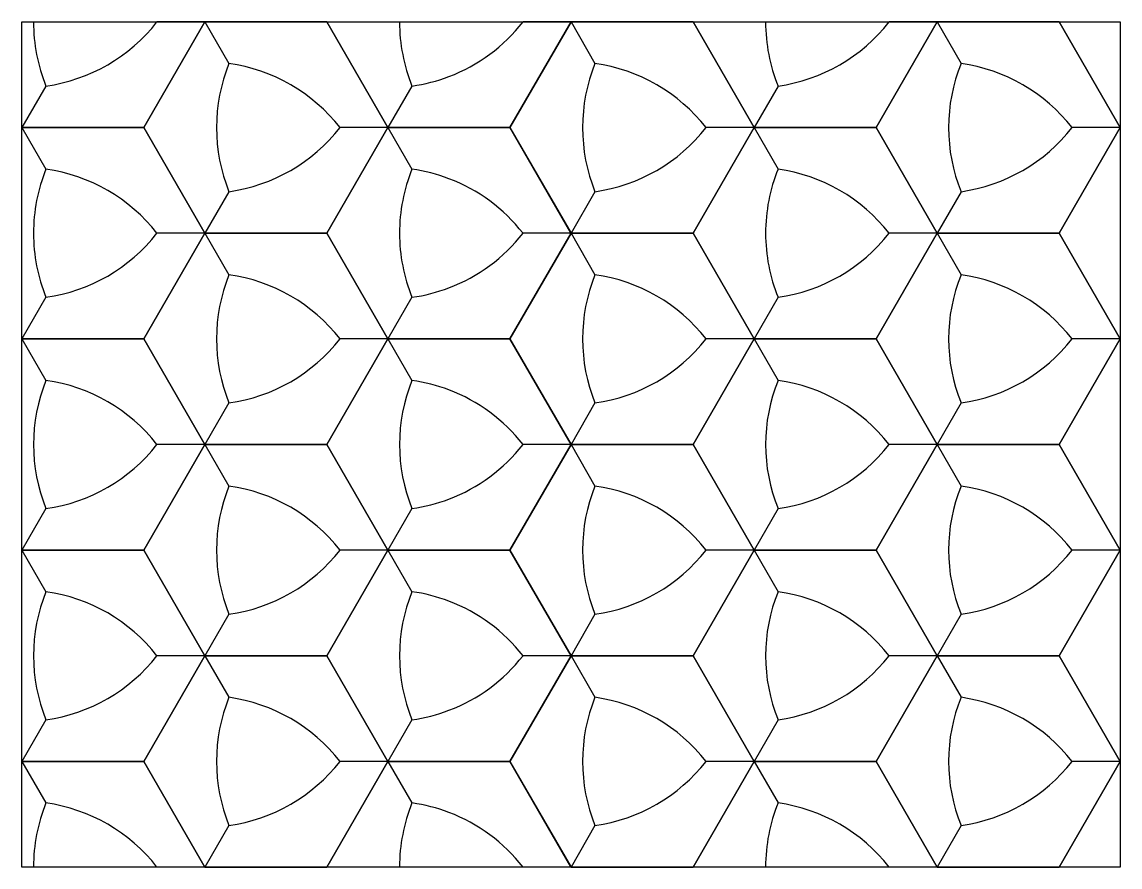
# Model space of a CAD drawing. Header units: millimetres. Extents: x 61 to 452, y 50 to 292.
# Drawn here: x 60.6 to 154.1, y 135.8 to 207.8 of the extents above; entities that cross this region are included whole.
import ezdxf

# ---------------------------------------------------------------- set-up
doc = ezdxf.new("R2010")
doc.units = ezdxf.units.MM
doc.layers.add('cad-block.com', color=250, linetype='Continuous')

msp = doc.modelspace()

# ---------------------------------------------------------------- linework, layer by layer
at = {"color": 18, "true_color": 0x000000}
for points in [[(60.57676388742192, 198.7845457284569), (70.96906873283524, 198.7845457284569), (76.16522115554193, 207.7845457284569)], [(76.16522115554193, 207.7845457284569), (72.07803920654953, 207.7845457284569)], [(76.16522115554181, 207.7845457284567), (78.20881213003804, 204.2449423307401)], [(76.16522115554181, 207.7845457284567), (86.55752600095514, 207.7845457284567)], [(86.55752600095519, 207.7845457284568), (91.75367842366182, 198.7845457284567), (96.94983084636857, 198.7845457284567)], [(96.94983084636857, 198.7845457284569), (102.1459832690752, 198.7845457284569), (107.3421356917819, 207.7845457284569)], [(107.3421356917819, 207.7845457284569), (103.2549537427895, 207.7845457284569)], [(107.3421356917819, 207.7845457284568), (109.3857266662781, 204.2449423307402)], [(107.3421356917819, 207.7845457284568), (117.7344405371952, 207.7845457284568)], [(117.7344405371953, 207.7845457284569), (122.9305929599019, 198.7845457284569), (133.3228978053152, 198.7845457284569), (138.5190502280219, 207.7845457284569)], [(138.5190502280219, 207.7845457284569), (134.4318682790295, 207.7845457284569)], [(138.5190502280218, 207.7845457284567), (140.562641202518, 204.2449423307401)], [(138.5190502280218, 207.7845457284567), (148.9113550734351, 207.7845457284567)], [(148.9113550734352, 207.7845457284568), (154.1075074961418, 198.7845457284567)], [(62.62035486191814, 202.3241491261735), (60.57676388742192, 198.7845457284569)], [(93.79726939815805, 202.3241491261734), (91.75367842366182, 198.7845457284567)], [(124.9741839343981, 202.3241491261735), (122.9305929599019, 198.7845457284569)], [(76.16522115554193, 189.7845457284568), (76.16522115554193, 189.7845457284568), (70.96906873283524, 198.7845457284569), (60.57676388742192, 198.7845457284569)], [(60.57676388742192, 198.7845457284569), (62.62035486191814, 195.2449423307402)], [(96.94983084636857, 198.7845457284567), (91.75367842366182, 198.7845457284567), (86.55752600095519, 189.7845457284567)], [(91.75367842366182, 198.7845457284567), (87.66649647466943, 198.7845457284567)], [(91.75367842366182, 198.7845457284567), (93.79726939815805, 195.2449423307401)], [(107.3421356917818, 189.7845457284567), (102.1459832690751, 198.7845457284567), (96.94983084636857, 198.7845457284567)], [(138.5190502280219, 189.7845457284568), (138.5190502280219, 189.7845457284568), (133.3228978053152, 198.7845457284569), (122.9305929599019, 198.7845457284569), (117.7344405371953, 189.7845457284568)], [(122.9305929599018, 198.7845457284569), (118.8434110109095, 198.7845457284569)], [(122.9305929599019, 198.7845457284569), (124.9741839343981, 195.2449423307402)], [(154.1075074961418, 198.7845457284567), (148.9113550734352, 189.7845457284567)], [(154.1075074961417, 198.7845457284567), (150.0203255471494, 198.7845457284567)], [(78.20881213003804, 193.3241491261733), (76.16522115554181, 189.7845457284567)], [(109.3857266662781, 193.3241491261734), (107.3421356917819, 189.7845457284568)], [(140.562641202518, 193.3241491261733), (138.5190502280218, 189.7845457284567)], [(60.57676388742192, 180.7845457284568), (70.96906873283524, 180.7845457284568), (76.16522115554193, 189.7845457284568)], [(76.16522115554193, 189.7845457284569), (72.07803920654953, 189.7845457284569)], [(76.16522115554193, 189.7845457284569), (72.07803920654953, 189.7845457284569)], [(76.16522115554181, 189.7845457284568), (78.20881213003804, 186.2449423307402)], [(76.16522115554181, 189.7845457284567), (76.16522115554181, 189.7845457284567), (86.55752600095514, 189.7845457284567)], [(86.55752600095519, 189.7845457284567), (86.55752600095519, 189.7845457284567), (91.75367842366182, 180.7845457284567), (96.94983084636857, 180.7845457284567)], [(96.94983084636857, 180.7845457284569), (102.1459832690752, 180.7845457284569), (107.3421356917819, 189.7845457284569)], [(107.3421356917819, 189.784545728457), (103.2549537427895, 189.784545728457)], [(107.3421356917818, 189.7845457284568), (103.2549537427894, 189.7845457284568)], [(107.3421356917819, 189.7845457284569), (109.3857266662781, 186.2449423307403)], [(107.3421356917819, 189.7845457284568), (107.3421356917819, 189.7845457284568), (117.7344405371952, 189.7845457284568)], [(117.7344405371953, 189.7845457284568), (117.7344405371953, 189.7845457284568), (122.9305929599019, 180.7845457284568), (133.3228978053152, 180.7845457284568), (138.5190502280219, 189.7845457284568)], [(138.5190502280219, 189.7845457284569), (134.4318682790295, 189.7845457284569)], [(138.5190502280219, 189.7845457284569), (134.4318682790295, 189.7845457284569)], [(138.5190502280218, 189.7845457284568), (140.562641202518, 186.2449423307402)], [(138.5190502280218, 189.7845457284567), (138.5190502280218, 189.7845457284567), (148.9113550734351, 189.7845457284567)], [(148.9113550734352, 189.7845457284567), (148.9113550734352, 189.7845457284567), (154.1075074961418, 180.7845457284567)], [(62.62035486191814, 184.3241491261734), (60.57676388742192, 180.7845457284568)], [(93.79726939815805, 184.3241491261733), (91.75367842366182, 180.7845457284567)], [(124.9741839343981, 184.3241491261734), (122.9305929599019, 180.7845457284568)], [(60.57676388742192, 162.7845457284569), (70.96906873283524, 162.7845457284569), (76.16522115554193, 171.7845457284569), (70.96906873283524, 180.7845457284569), (60.57676388742192, 180.7845457284569)], [(60.57676388742192, 180.7845457284569), (62.62035486191814, 177.2449423307403)], [(96.94983084636857, 180.7845457284568), (91.75367842366182, 180.7845457284568), (86.55752600095519, 171.7845457284568), (91.75367842366182, 162.7845457284567), (96.94983084636857, 162.7845457284567)], [(91.75367842366182, 180.7845457284568), (87.66649647466943, 180.7845457284568)], [(91.75367842366182, 180.7845457284568), (93.79726939815805, 177.2449423307402)], [(96.94983084636857, 162.7845457284569), (102.1459832690752, 162.7845457284569), (107.3421356917819, 171.7845457284569), (102.1459832690752, 180.7845457284569), (96.94983084636857, 180.7845457284569)], [(122.9305929599018, 180.7845457284569), (118.8434110109095, 180.7845457284569)], [(122.9305929599019, 180.7845457284569), (124.9741839343981, 177.2449423307403)], [(154.1075074961418, 180.7845457284568), (148.9113550734352, 171.7845457284568), (154.1075074961418, 162.7845457284567)], [(154.1075074961417, 180.7845457284568), (150.0203255471494, 180.7845457284568)], [(78.20881213003804, 175.3241491261733), (76.16522115554181, 171.7845457284567)], [(109.3857266662781, 175.3241491261734), (107.3421356917819, 171.7845457284568)], [(140.562641202518, 175.3241491261733), (138.5190502280218, 171.7845457284567)], [(76.16522115554193, 171.7845457284569), (72.07803920654953, 171.7845457284569)], [(76.16522115554181, 171.7845457284567), (78.20881213003804, 168.2449423307401)], [(107.3421356917819, 171.7845457284569), (103.2549537427895, 171.7845457284569)], [(107.3421356917819, 171.7845457284568), (109.3857266662781, 168.2449423307402)], [(138.5190502280219, 171.7845457284569), (134.4318682790295, 171.7845457284569)], [(138.5190502280218, 171.7845457284567), (140.562641202518, 168.2449423307401)], [(62.62035486191814, 166.3241491261735), (60.57676388742192, 162.7845457284569)], [(93.79726939815805, 166.3241491261734), (91.75367842366182, 162.7845457284567)], [(124.9741839343981, 166.3241491261735), (122.9305929599019, 162.7845457284569)], [(60.57676388742192, 144.7845457284568), (70.96906873283524, 144.7845457284568), (76.16522115554193, 153.7845457284568), (70.96906873283524, 162.7845457284569), (60.57676388742192, 162.7845457284569)], [(60.57676388742192, 162.7845457284569), (62.62035486191814, 159.2449423307402)], [(96.94983084636857, 162.7845457284567), (91.75367842366182, 162.7845457284567), (86.55752600095519, 153.7845457284567), (91.75367842366182, 144.7845457284567), (96.94983084636857, 144.7845457284567)], [(91.75367842366182, 162.7845457284567), (87.66649647466943, 162.7845457284567)], [(91.75367842366182, 162.7845457284567), (93.79726939815805, 159.2449423307401)], [(96.94983084636857, 144.7845457284568), (102.1459832690752, 144.7845457284568), (107.3421356917819, 153.7845457284568), (102.1459832690752, 162.7845457284569), (96.94983084636857, 162.7845457284569)], [(122.9305929599018, 162.7845457284569), (118.8434110109095, 162.7845457284569)], [(122.9305929599019, 162.7845457284569), (124.9741839343981, 159.2449423307402)], [(154.1075074961418, 162.7845457284567), (148.9113550734352, 153.7845457284567), (154.1075074961418, 144.7845457284567)], [(154.1075074961417, 162.7845457284567), (150.0203255471494, 162.7845457284567)], [(78.20881213003804, 157.3241491261733), (76.16522115554181, 153.7845457284567)], [(109.3857266662781, 157.3241491261734), (107.3421356917819, 153.7845457284568)], [(140.562641202518, 157.3241491261733), (138.5190502280218, 153.7845457284567)], [(76.16522115554193, 153.7845457284569), (72.07803920654953, 153.7845457284569)], [(76.16522115554181, 153.7845457284567), (78.20881213003804, 150.2449423307401)], [(107.3421356917819, 153.7845457284569), (103.2549537427895, 153.7845457284569)], [(107.3421356917819, 153.7845457284568), (109.3857266662781, 150.2449423307402)], [(138.5190502280219, 153.7845457284569), (134.4318682790295, 153.7845457284569)], [(138.5190502280218, 153.7845457284567), (140.562641202518, 150.2449423307401)], [(62.62035486191814, 148.3241491261734), (60.57676388742192, 144.7845457284568)], [(93.79726939815805, 148.3241491261733), (91.75367842366182, 144.7845457284567)], [(124.9741839343981, 148.3241491261734), (122.9305929599019, 144.7845457284568)], [(76.16522115554193, 135.7845457284568), (76.16522115554193, 135.7845457284568), (70.96906873283524, 144.7845457284568), (60.57676388742192, 144.7845457284568)], [(60.57676388742192, 144.7845457284568), (62.62035486191814, 141.2449423307402)], [(96.94983084636857, 144.7845457284567), (91.75367842366182, 144.7845457284567), (86.55752600095519, 135.7845457284567)], [(91.75367842366182, 144.7845457284567), (87.66649647466943, 144.7845457284567)], [(91.75367842366182, 144.7845457284567), (93.79726939815805, 141.2449423307401)], [(107.3421356917818, 135.7845457284567), (102.1459832690751, 144.7845457284567), (96.94983084636857, 144.7845457284567)], [(138.5190502280219, 135.7845457284568), (138.5190502280219, 135.7845457284568), (133.3228978053152, 144.7845457284568), (122.9305929599019, 144.7845457284568), (117.7344405371953, 135.7845457284568)], [(122.9305929599018, 144.7845457284568), (118.8434110109095, 144.7845457284568)], [(122.9305929599019, 144.7845457284568), (124.9741839343981, 141.2449423307402)], [(154.1075074961418, 144.7845457284567), (148.9113550734352, 135.7845457284567)], [(154.1075074961417, 144.7845457284567), (150.0203255471494, 144.7845457284567)], [(78.20881213003804, 139.3241491261733), (76.16522115554181, 135.7845457284566)], [(109.3857266662781, 139.3241491261734), (107.3421356917819, 135.7845457284567)], [(140.562641202518, 139.3241491261733), (138.5190502280218, 135.7845457284566)], [(76.16522115554193, 135.7845457284569), (72.07803920654953, 135.7845457284569)], [(107.3421356917818, 135.7845457284567), (103.2549537427894, 135.7845457284567)], [(138.5190502280219, 135.7845457284569), (134.4318682790295, 135.7845457284569)]]:
    msp.add_lwpolyline(points, dxfattribs=at)
for points in [[(76.16522115554181, 207.7845457284567), (70.96906873283518, 198.7845457284567), (76.16522115554181, 189.7845457284567), (86.55752600095514, 189.7845457284567), (91.75367842366182, 198.7845457284567), (86.55752600095514, 207.7845457284567)], [(107.3421356917819, 207.7845457284568), (102.1459832690752, 198.7845457284568), (107.3421356917819, 189.7845457284568), (117.7344405371952, 189.7845457284568), (122.9305929599018, 198.7845457284568), (117.7344405371952, 207.7845457284568)], [(138.5190502280218, 207.7845457284567), (133.3228978053151, 198.7845457284567), (138.5190502280218, 189.7845457284567), (148.9113550734351, 189.7845457284567), (154.1075074961417, 198.7845457284567), (148.9113550734351, 207.7845457284567)], [(76.16522115554181, 189.7845457284568), (70.96906873283518, 180.7845457284567), (76.16522115554181, 171.7845457284567), (86.55752600095514, 171.7845457284567), (91.75367842366182, 180.7845457284567), (86.55752600095514, 189.7845457284568)], [(107.3421356917819, 189.7845457284569), (102.1459832690752, 180.7845457284569), (107.3421356917819, 171.7845457284568), (117.7344405371952, 171.7845457284568), (122.9305929599018, 180.7845457284569), (117.7344405371952, 189.7845457284569)], [(138.5190502280218, 189.7845457284568), (133.3228978053151, 180.7845457284567), (138.5190502280218, 171.7845457284567), (148.9113550734351, 171.7845457284567), (154.1075074961417, 180.7845457284567), (148.9113550734351, 189.7845457284568)], [(122.9305929599019, 180.7845457284569), (117.7344405371953, 171.7845457284569), (122.9305929599019, 162.7845457284569), (133.3228978053152, 162.7845457284569), (138.5190502280219, 171.7845457284569), (133.3228978053152, 180.7845457284569)], [(76.16522115554181, 171.7845457284567), (70.96906873283518, 162.7845457284567), (76.16522115554181, 153.7845457284567), (86.55752600095514, 153.7845457284567), (91.75367842366182, 162.7845457284567), (86.55752600095514, 171.7845457284567)], [(107.3421356917819, 171.7845457284568), (102.1459832690752, 162.7845457284568), (107.3421356917819, 153.7845457284568), (117.7344405371952, 153.7845457284568), (122.9305929599018, 162.7845457284568), (117.7344405371952, 171.7845457284568)], [(138.5190502280218, 171.7845457284567), (133.3228978053151, 162.7845457284567), (138.5190502280218, 153.7845457284567), (148.9113550734351, 153.7845457284567), (154.1075074961417, 162.7845457284567), (148.9113550734351, 171.7845457284567)], [(122.9305929599019, 162.7845457284569), (117.7344405371953, 153.7845457284568), (122.9305929599019, 144.7845457284568), (133.3228978053152, 144.7845457284568), (138.5190502280219, 153.7845457284568), (133.3228978053152, 162.7845457284569)], [(76.16522115554181, 153.7845457284567), (70.96906873283518, 144.7845457284567), (76.16522115554181, 135.7845457284566), (86.55752600095514, 135.7845457284566), (91.75367842366182, 144.7845457284567), (86.55752600095514, 153.7845457284567)], [(107.3421356917819, 153.7845457284568), (102.1459832690752, 144.7845457284567), (107.3421356917819, 135.7845457284567), (117.7344405371952, 135.7845457284567), (122.9305929599018, 144.7845457284567), (117.7344405371952, 153.7845457284568)], [(138.5190502280218, 153.7845457284567), (133.3228978053151, 144.7845457284567), (138.5190502280218, 135.7845457284566), (148.9113550734351, 135.7845457284566), (154.1075074961417, 144.7845457284567), (148.9113550734351, 153.7845457284567)]]:
    msp.add_lwpolyline(points, close=True, dxfattribs=at)
for centre, start, end in [((76.16522115554199, 207.7845457284569), 180, 201.9560411183764), ((60.57676388742192, 216.7845457284569), 278.0439588816218, 321.9560411183769), ((107.3421356917819, 207.7845457284568), 180, 201.9560411183764), ((91.75367842366188, 216.7845457284569), 290.842560365519, 321.9560411183786), ((138.5190502280219, 207.7845457284569), 180, 201.9560411183764), ((122.9305929599019, 216.7845457284569), 278.0439588816218, 321.9560411183769), ((91.75367842366182, 198.7845457284567), 158.0439588816236, 201.9560411183764), ((76.16522115554181, 189.7845457284567), 38.04395888162139, 81.95604111837815), ((122.9305929599019, 198.7845457284569), 158.0439588816236, 201.9560411183764), ((107.3421356917819, 189.7845457284568), 38.04395888162139, 81.95604111837815), ((154.1075074961418, 198.7845457284567), 158.0439588816236, 201.9560411183764), ((138.5190502280218, 189.7845457284567), 38.04395888162139, 81.95604111837815), ((91.75367842366182, 216.7845457284568), 278.0439588816218, 290.842560365519), ((76.16522115554181, 207.7845457284567), 278.0439588816218, 321.9560411183786), ((107.3421356917819, 207.7845457284568), 278.0439588816218, 321.9560411183786), ((138.5190502280218, 207.7845457284567), 278.0439588816218, 321.9560411183786), ((76.16522115554199, 189.7845457284569), 158.0439588816236, 180), ((60.57676388742192, 180.7845457284568), 38.04395888162311, 81.95604111837815), ((107.3421356917819, 189.7845457284568), 158.0439588816236, 180), ((91.75367842366182, 180.7845457284567), 69.15743963447791, 81.95604111837815), ((138.5190502280219, 189.7845457284569), 158.0439588816236, 180), ((122.9305929599019, 180.7845457284568), 38.04395888162311, 81.95604111837815), ((91.75367842366182, 180.7845457284567), 38.04395888162311, 69.15743963448102), ((76.16522115554199, 189.7845457284569), 180, 201.9560411183764), ((60.57676388742192, 198.7845457284569), 278.0439588816218, 321.9560411183769), ((107.3421356917819, 189.7845457284568), 180, 201.9560411183764), ((91.75367842366188, 198.784545728457), 290.842560365519, 321.9560411183786), ((138.5190502280219, 189.7845457284569), 180, 201.9560411183764), ((122.9305929599019, 198.7845457284569), 278.0439588816218, 321.9560411183769), ((91.75367842366182, 180.7845457284568), 158.0439588816236, 201.9560411183764), ((76.16522115554181, 171.7845457284567), 38.04395888162139, 81.95604111837815), ((122.9305929599019, 180.7845457284569), 158.0439588816236, 201.9560411183764), ((107.3421356917819, 171.7845457284568), 38.04395888162139, 81.95604111837815), ((154.1075074961418, 180.7845457284568), 158.0439588816236, 201.9560411183764), ((138.5190502280218, 171.7845457284567), 38.04395888162139, 81.95604111837815), ((91.75367842366182, 198.7845457284567), 278.0439588816218, 290.842560365519), ((76.16522115554181, 189.7845457284568), 278.0439588816218, 321.9560411183786), ((107.3421356917819, 189.7845457284569), 278.0439588816218, 321.9560411183786), ((138.5190502280218, 189.7845457284568), 278.0439588816218, 321.9560411183786), ((76.16522115554199, 171.7845457284569), 158.0439588816236, 201.9560411183764), ((60.57676388742192, 162.7845457284569), 38.04395888162311, 81.95604111837815), ((107.3421356917819, 171.7845457284568), 158.0439588816236, 201.9560411183764), ((91.75367842366182, 162.7845457284567), 69.15743963447791, 81.95604111837815), ((138.5190502280219, 171.7845457284569), 158.0439588816236, 201.9560411183764), ((122.9305929599019, 162.7845457284569), 38.04395888162311, 81.95604111837815), ((91.75367842366188, 162.7845457284569), 38.04395888162139, 69.15743963448102), ((60.57676388742192, 180.7845457284569), 278.0439588816218, 321.9560411183769), ((91.75367842366188, 180.7845457284569), 290.842560365519, 321.9560411183786), ((122.9305929599019, 180.7845457284569), 278.0439588816218, 321.9560411183769), ((91.75367842366182, 162.7845457284567), 158.0439588816236, 201.9560411183764), ((76.16522115554181, 153.7845457284567), 38.04395888162139, 81.95604111837815), ((122.9305929599019, 162.7845457284569), 158.0439588816236, 201.9560411183764), ((107.3421356917819, 153.7845457284568), 38.04395888162139, 81.95604111837815), ((154.1075074961418, 162.7845457284567), 158.0439588816236, 201.9560411183764), ((138.5190502280218, 153.7845457284567), 38.04395888162139, 81.95604111837815), ((91.75367842366182, 180.7845457284568), 278.0439588816218, 290.842560365519), ((76.16522115554181, 171.7845457284567), 278.0439588816218, 321.9560411183786), ((107.3421356917819, 171.7845457284568), 278.0439588816218, 321.9560411183786), ((138.5190502280218, 171.7845457284567), 278.0439588816218, 321.9560411183786), ((76.16522115554199, 153.7845457284569), 158.0439588816236, 201.9560411183764), ((60.57676388742192, 144.7845457284568), 38.04395888162311, 81.95604111837815), ((107.3421356917819, 153.7845457284568), 158.0439588816236, 201.9560411183764), ((91.75367842366182, 144.7845457284567), 69.15743963447791, 81.95604111837815), ((138.5190502280219, 153.7845457284569), 158.0439588816236, 201.9560411183764), ((122.9305929599019, 144.7845457284568), 38.04395888162311, 81.95604111837815), ((91.75367842366188, 144.7845457284568), 38.04395888162139, 69.15743963448102), ((60.57676388742192, 162.7845457284569), 278.0439588816218, 321.9560411183769), ((91.75367842366188, 162.7845457284569), 290.842560365519, 321.9560411183786), ((122.9305929599019, 162.7845457284569), 278.0439588816218, 321.9560411183769), ((91.75367842366182, 144.7845457284567), 158.0439588816236, 201.9560411183764), ((76.16522115554181, 135.7845457284566), 38.04395888162139, 81.95604111837815), ((122.9305929599019, 144.7845457284568), 158.0439588816236, 201.9560411183764), ((107.3421356917819, 135.7845457284567), 38.04395888162139, 81.95604111837815), ((154.1075074961418, 144.7845457284567), 158.0439588816236, 201.9560411183764), ((138.5190502280218, 135.7845457284566), 38.04395888162139, 81.95604111837815), ((91.75367842366182, 162.7845457284567), 278.0439588816218, 290.842560365519), ((76.16522115554181, 153.7845457284567), 278.0439588816218, 321.9560411183786), ((107.3421356917819, 153.7845457284568), 278.0439588816218, 321.9560411183786), ((138.5190502280218, 153.7845457284567), 278.0439588816218, 321.9560411183786), ((76.16522115554199, 135.7845457284569), 158.0439588816236, 180), ((60.57676388742192, 126.7845457284567), 38.04395888162311, 81.95604111837815), ((107.3421356917819, 135.7845457284567), 158.0439588816236, 180), ((91.75367842366182, 126.7845457284567), 69.15743963447791, 81.95604111837815), ((138.5190502280219, 135.7845457284569), 158.0439588816236, 180), ((122.9305929599019, 126.7845457284567), 38.04395888162311, 81.95604111837815), ((91.75367842366182, 126.7845457284567), 38.04395888162311, 69.15743963448102)]:
    msp.add_arc(centre, 14.60408620785207, start, end, dxfattribs=at)
at = {"layer": 'cad-block.com', "color": 252, "true_color": 0x939598}
msp.add_lwpolyline([(60.57676388742198, 207.7845457284567), (154.1075074961418, 207.7845457284567), (154.1075074961418, 135.7845457284567), (60.57676388742198, 135.7845457284567)], close=True, dxfattribs=at)

doc.saveas('drawing.dxf')
